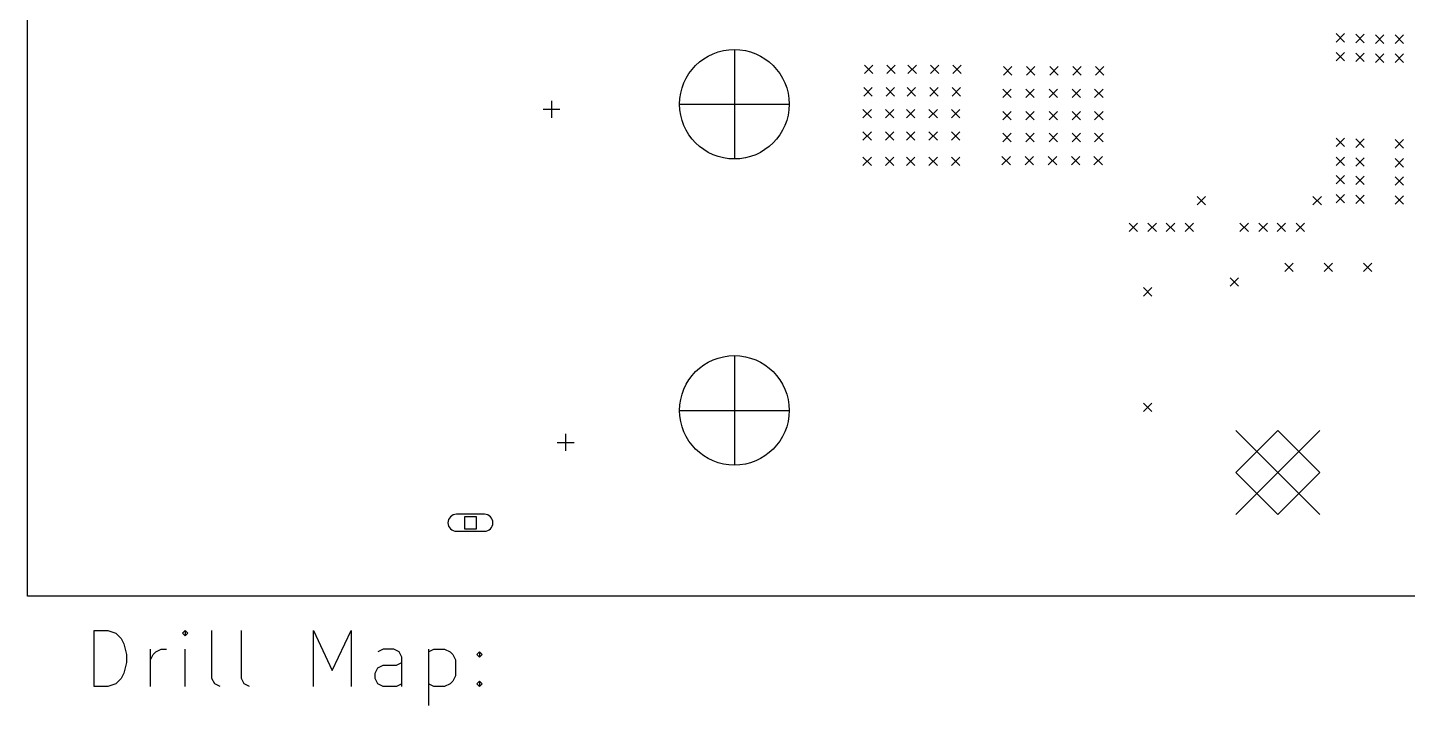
# Model space of a CAD drawing. Extents: x 148 to 250, y -219 to -100.
# Drawn here: x 150 to 199.14, y -183.89 to -159.76 of the extents above; entities that cross this region are included whole.
import ezdxf

# ---------------------------------------------------------------- set-up
doc = ezdxf.new("R2010")
doc.units = 0
doc.layers.add('BLACK', color=7, linetype='CONTINUOUS')

msp = doc.modelspace()

# ---------------------------------------------------------------- linework, layer by layer
at = {"layer": 'BLACK', "linetype": 'CONTINUOUS'}
for p, q in [((150, -180), (150, -100)), ((196.6, -159.975), (196.9, -160.275)), ((196.9, -159.975), (196.6, -160.275)), ((197.3, -160), (197.6, -160.3)), ((197.6, -160), (197.3, -160.3)), ((198, -160.025), (198.3, -160.325)), ((198.3, -160.025), (198, -160.325)), ((198.7, -160.025), (199, -160.325)), ((199, -160.025), (198.7, -160.325)), ((175.17, -160.54), (175.17, -164.44)), ((196.6, -160.65), (196.9, -160.95)), ((196.9, -160.65), (196.6, -160.95)), ((197.3, -160.675), (197.6, -160.975)), ((197.6, -160.675), (197.3, -160.975)), ((179.8, -161.1), (180.1, -161.4)), ((180.1, -161.1), (179.8, -161.4)), ((180.6, -161.1), (180.9, -161.4)), ((180.9, -161.1), (180.6, -161.4)), ((181.35, -161.1), (181.65, -161.4)), ((181.65, -161.1), (181.35, -161.4)), ((182.15, -161.1), (182.45, -161.4)), ((182.45, -161.1), (182.15, -161.4)), ((182.95, -161.1), (183.25, -161.4)), ((183.25, -161.1), (182.95, -161.4)), ((184.75, -161.15), (185.05, -161.45)), ((185.05, -161.15), (184.75, -161.45)), ((185.575, -161.15), (185.875, -161.45)), ((185.875, -161.15), (185.575, -161.45)), ((186.4, -161.15), (186.7, -161.45)), ((186.7, -161.15), (186.4, -161.45)), ((187.225, -161.15), (187.525, -161.45)), ((187.525, -161.15), (187.225, -161.45)), ((188.025, -161.15), (188.325, -161.45)), ((188.325, -161.15), (188.025, -161.45)), ((198, -160.7), (198.3, -161)), ((198.3, -160.7), (198, -161)), ((198.7, -160.7), (199, -161)), ((199, -160.7), (198.7, -161)), ((179.775, -161.9), (180.075, -162.2)), ((180.075, -161.9), (179.775, -162.2)), ((180.575, -161.9), (180.875, -162.2)), ((180.875, -161.9), (180.575, -162.2)), ((181.325, -161.9), (181.625, -162.2)), ((181.625, -161.9), (181.325, -162.2)), ((182.125, -161.9), (182.425, -162.2)), ((182.425, -161.9), (182.125, -162.2)), ((182.925, -161.9), (183.225, -162.2)), ((183.225, -161.9), (182.925, -162.2)), ((184.725, -161.95), (185.025, -162.25)), ((185.025, -161.95), (184.725, -162.25)), ((185.55, -161.95), (185.85, -162.25)), ((185.85, -161.95), (185.55, -162.25)), ((186.375, -161.95), (186.675, -162.25)), ((186.675, -161.95), (186.375, -162.25)), ((187.2, -161.95), (187.5, -162.25)), ((187.5, -161.95), (187.2, -162.25)), ((188, -161.95), (188.3, -162.25)), ((188.3, -161.95), (188, -162.25)), ((168.66, -162.37), (168.66, -162.97)), ((173.22, -162.49), (177.12, -162.49)), ((168.36, -162.67), (168.96, -162.67)), ((179.75, -162.675), (180.05, -162.975)), ((180.05, -162.675), (179.75, -162.975)), ((180.55, -162.675), (180.85, -162.975)), ((180.85, -162.675), (180.55, -162.975)), ((181.3, -162.675), (181.6, -162.975)), ((181.6, -162.675), (181.3, -162.975)), ((182.1, -162.675), (182.4, -162.975)), ((182.4, -162.675), (182.1, -162.975)), ((182.9, -162.675), (183.2, -162.975)), ((183.2, -162.675), (182.9, -162.975)), ((184.725, -162.75), (185.025, -163.05)), ((185.025, -162.75), (184.725, -163.05)), ((185.55, -162.75), (185.85, -163.05)), ((185.85, -162.75), (185.55, -163.05)), ((186.375, -162.75), (186.675, -163.05)), ((186.675, -162.75), (186.375, -163.05)), ((187.2, -162.75), (187.5, -163.05)), ((187.5, -162.75), (187.2, -163.05)), ((188, -162.75), (188.3, -163.05)), ((188.3, -162.75), (188, -163.05)), ((179.75, -163.475), (180.05, -163.775)), ((180.05, -163.475), (179.75, -163.775)), ((180.55, -163.475), (180.85, -163.775)), ((180.85, -163.475), (180.55, -163.775)), ((181.3, -163.475), (181.6, -163.775)), ((181.6, -163.475), (181.3, -163.775)), ((182.1, -163.475), (182.4, -163.775)), ((182.4, -163.475), (182.1, -163.775)), ((182.9, -163.475), (183.2, -163.775)), ((183.2, -163.475), (182.9, -163.775)), ((184.725, -163.525), (185.025, -163.825)), ((185.025, -163.525), (184.725, -163.825)), ((185.55, -163.525), (185.85, -163.825)), ((185.85, -163.525), (185.55, -163.825)), ((186.375, -163.525), (186.675, -163.825)), ((186.675, -163.525), (186.375, -163.825)), ((187.2, -163.525), (187.5, -163.825)), ((187.5, -163.525), (187.2, -163.825)), ((188, -163.525), (188.3, -163.825)), ((188.3, -163.525), (188, -163.825)), ((196.6, -163.7), (196.9, -164)), ((196.9, -163.7), (196.6, -164)), ((197.3, -163.725), (197.6, -164.025)), ((197.6, -163.725), (197.3, -164.025)), ((198.7, -163.75), (199, -164.05)), ((199, -163.75), (198.7, -164.05)), ((179.75, -164.375), (180.05, -164.675)), ((180.05, -164.375), (179.75, -164.675)), ((180.55, -164.375), (180.85, -164.675)), ((180.85, -164.375), (180.55, -164.675)), ((181.3, -164.375), (181.6, -164.675)), ((181.6, -164.375), (181.3, -164.675)), ((182.1, -164.375), (182.4, -164.675)), ((182.4, -164.375), (182.1, -164.675)), ((182.9, -164.375), (183.2, -164.675)), ((183.2, -164.375), (182.9, -164.675)), ((184.7, -164.35), (185, -164.65)), ((185, -164.35), (184.7, -164.65)), ((185.525, -164.35), (185.825, -164.65)), ((185.825, -164.35), (185.525, -164.65)), ((186.35, -164.35), (186.65, -164.65)), ((186.65, -164.35), (186.35, -164.65)), ((187.175, -164.35), (187.475, -164.65)), ((187.475, -164.35), (187.175, -164.65)), ((187.975, -164.35), (188.275, -164.65)), ((188.275, -164.35), (187.975, -164.65)), ((196.6, -164.375), (196.9, -164.675)), ((196.9, -164.375), (196.6, -164.675)), ((197.3, -164.4), (197.6, -164.7)), ((197.6, -164.4), (197.3, -164.7)), ((198.7, -164.425), (199, -164.725)), ((199, -164.425), (198.7, -164.725)), ((196.6, -165.025), (196.9, -165.325)), ((196.9, -165.025), (196.6, -165.325)), ((197.3, -165.05), (197.6, -165.35)), ((197.6, -165.05), (197.3, -165.35)), ((198.7, -165.075), (199, -165.375)), ((199, -165.075), (198.7, -165.375)), ((191.65, -165.775), (191.95, -166.075)), ((191.95, -165.775), (191.65, -166.075)), ((195.775, -165.775), (196.075, -166.075)), ((196.075, -165.775), (195.775, -166.075)), ((196.6, -165.7), (196.9, -166)), ((196.9, -165.7), (196.6, -166)), ((197.3, -165.725), (197.6, -166.025)), ((197.6, -165.725), (197.3, -166.025)), ((198.7, -165.75), (199, -166.05)), ((199, -165.75), (198.7, -166.05)), ((189.225, -166.725), (189.525, -167.025)), ((189.525, -166.725), (189.225, -167.025)), ((189.9, -166.725), (190.2, -167.025)), ((190.2, -166.725), (189.9, -167.025)), ((190.55, -166.725), (190.85, -167.025)), ((190.85, -166.725), (190.55, -167.025)), ((191.225, -166.725), (191.525, -167.025)), ((191.525, -166.725), (191.225, -167.025)), ((193.175, -166.725), (193.475, -167.025)), ((193.475, -166.725), (193.175, -167.025)), ((193.85, -166.725), (194.15, -167.025)), ((194.15, -166.725), (193.85, -167.025)), ((194.5, -166.725), (194.8, -167.025)), ((194.8, -166.725), (194.5, -167.025)), ((195.175, -166.725), (195.475, -167.025)), ((195.475, -166.725), (195.175, -167.025)), ((194.775, -168.15), (195.075, -168.45)), ((195.075, -168.15), (194.775, -168.45)), ((196.175, -168.15), (196.475, -168.45)), ((196.475, -168.15), (196.175, -168.45)), ((197.575, -168.15), (197.875, -168.45)), ((197.875, -168.15), (197.575, -168.45)), ((189.74, -169.02), (190.04, -169.32)), ((190.04, -169.02), (189.74, -169.32)), ((192.823, -168.665), (193.123, -168.965)), ((193.123, -168.665), (192.823, -168.965)), ((175.17, -171.44), (175.17, -175.34)), ((173.22, -173.39), (177.12, -173.39)), ((189.74, -173.13), (190.04, -173.43)), ((190.04, -173.13), (189.74, -173.43)), ((169.16, -174.23), (169.16, -174.83)), ((193.025, -174.1), (196.025, -177.1)), ((196.025, -174.1), (193.025, -177.1)), ((194.525, -174.1), (193.025, -175.6)), ((196.025, -175.6), (194.525, -174.1)), ((168.86, -174.53), (169.46, -174.53)), ((193.025, -175.6), (194.525, -177.1)), ((194.525, -177.1), (196.025, -175.6)), ((166.27, -177.09), (165.27, -177.09)), ((165.982, -177.178), (165.558, -177.178)), ((165.558, -177.178), (165.558, -177.602)), ((165.982, -177.602), (165.982, -177.178)), ((165.27, -177.69), (166.27, -177.69)), ((165.558, -177.602), (165.982, -177.602)), ((250, -180), (150, -180)), ((152.376, -183.225), (152.376, -181.225)), ((152.376, -181.225), (152.852, -181.225)), ((152.852, -181.225), (153.138, -181.32)), ((155.614, -181.225), (155.519, -181.32)), ((155.71, -181.32), (155.614, -181.225)), ((155.614, -181.225), (155.614, -181.416)), ((156.567, -182.94), (156.567, -181.225)), ((157.614, -182.94), (157.614, -181.225)), ((160.186, -183.225), (160.186, -181.225)), ((160.186, -181.225), (160.852, -182.654)), ((160.852, -182.654), (161.519, -181.225)), ((161.519, -181.225), (161.519, -183.225)), ((153.138, -181.32), (153.329, -181.511)), ((153.329, -181.511), (153.424, -181.701)), ((153.424, -181.701), (153.519, -182.082)), ((155.519, -181.32), (155.614, -181.416)), ((155.614, -181.416), (155.71, -181.32)), ((153.519, -182.082), (153.519, -182.368)), ((154.376, -183.225), (154.376, -181.892)), ((154.376, -182.273), (154.471, -182.082)), ((154.471, -182.082), (154.567, -181.987)), ((154.567, -181.987), (154.757, -181.892)), ((154.757, -181.892), (154.948, -181.892)), ((155.614, -183.225), (155.614, -181.892)), ((162.662, -181.892), (162.471, -181.987)), ((163.043, -181.892), (162.662, -181.892)), ((163.233, -181.987), (163.043, -181.892)), ((163.329, -182.178), (163.233, -181.987)), ((163.329, -183.225), (163.329, -182.178)), ((164.281, -181.892), (164.281, -183.892)), ((164.281, -181.987), (164.471, -181.892)), ((164.471, -181.892), (164.852, -181.892)), ((164.852, -181.892), (165.043, -181.987)), ((165.043, -181.987), (165.138, -182.082)), ((165.138, -182.082), (165.233, -182.273)), ((165.233, -182.273), (165.233, -182.844)), ((165.995, -182.082), (166.09, -181.987)), ((166.09, -182.178), (165.995, -182.082)), ((166.09, -181.987), (166.186, -182.082)), ((166.09, -181.987), (166.09, -182.178)), ((166.186, -182.082), (166.09, -182.178)), ((153.424, -182.749), (153.329, -182.94)), ((153.519, -182.368), (153.424, -182.749)), ((162.376, -182.749), (162.471, -182.559)), ((162.376, -182.94), (162.376, -182.749)), ((162.471, -182.559), (162.662, -182.463)), ((162.662, -182.463), (163.138, -182.463)), ((163.138, -182.463), (163.329, -182.368)), ((152.852, -183.225), (152.376, -183.225)), ((153.138, -183.13), (152.852, -183.225)), ((153.329, -182.94), (153.138, -183.13)), ((156.662, -183.13), (156.567, -182.94)), ((156.852, -183.225), (156.662, -183.13)), ((157.71, -183.13), (157.614, -182.94)), ((157.9, -183.225), (157.71, -183.13)), ((162.471, -183.13), (162.376, -182.94)), ((162.662, -183.225), (162.471, -183.13)), ((163.138, -183.225), (162.662, -183.225)), ((163.329, -183.13), (163.138, -183.225)), ((164.471, -183.225), (164.281, -183.13)), ((164.852, -183.225), (164.471, -183.225)), ((165.043, -183.13), (164.852, -183.225)), ((165.138, -183.035), (165.043, -183.13)), ((165.233, -182.844), (165.138, -183.035)), ((165.995, -183.13), (166.09, -183.035)), ((166.09, -183.225), (165.995, -183.13)), ((166.09, -183.035), (166.186, -183.13)), ((166.09, -183.035), (166.09, -183.225)), ((166.186, -183.13), (166.09, -183.225))]:
    msp.add_line(p, q, dxfattribs=at)
at = {"layer": 'BLACK'}
for centre in [(175.17, -162.49), (175.17, -173.39)]:
    msp.add_circle(centre, 1.95, dxfattribs=at)
for centre, start, end in [((165.27, -177.39), 450, 630), ((166.27, -177.39), 270, 450)]:
    msp.add_arc(centre, 0.3, start, end, dxfattribs=at)

doc.saveas('drawing.dxf')
